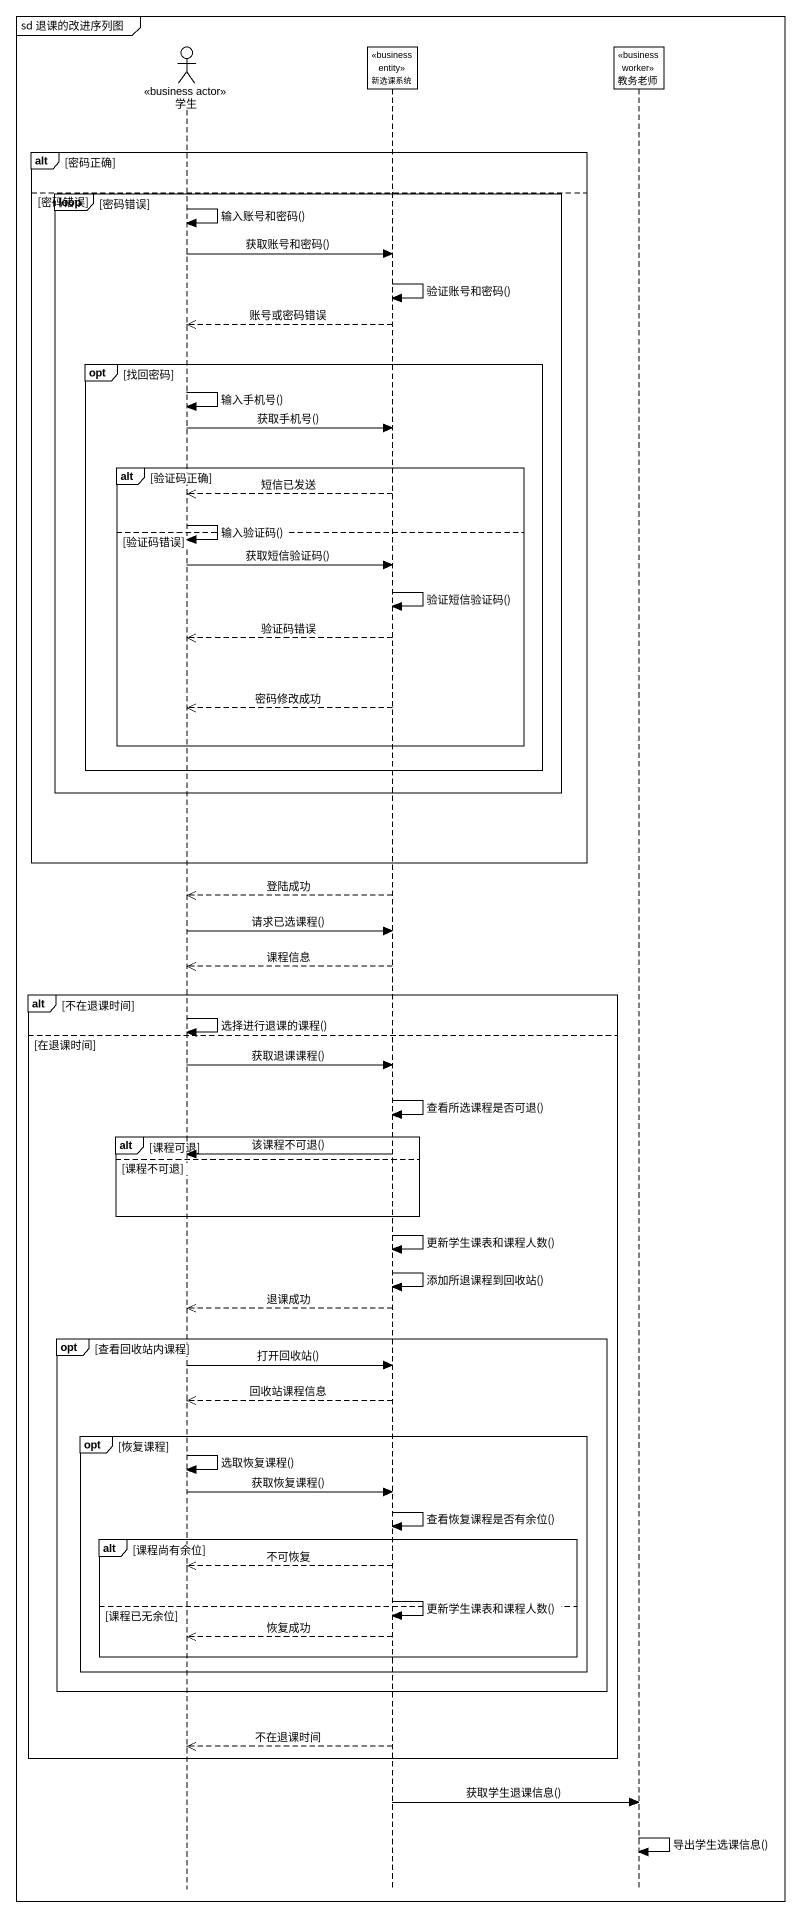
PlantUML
@startuml
mainframe sd 退课的改进序列图
hide footbox
actor 学生 <<business actor>>
participant 新选课系统 <<business entity>>
participant 教务老师 <<business worker>>

alt 密码正确
else 密码错误
  loop 密码错误
    学生 -> 学生 : 输入账号和密码()
    学生 -> 新选课系统 : 获取账号和密码()
    新选课系统 -> 新选课系统 : 验证账号和密码()
    新选课系统 -->> 学生 : 账号或密码错误
    opt 找回密码
      学生 -> 学生 : 输入手机号()
      学生 -> 新选课系统 : 获取手机号()
      alt 验证码正确
        新选课系统 -->> 学生 : 短信已发送
        学生 -> 学生 : 输入验证码()
      else 验证码错误
        学生 -> 新选课系统 : 获取短信验证码()
        新选课系统 -> 新选课系统 : 验证短信验证码()
        新选课系统 -->> 学生 : 验证码错误
        新选课系统 -->> 学生 : 密码修改成功
      end
    end
  end
end
新选课系统 -->> 学生 : 登陆成功
学生 -> 新选课系统 : 请求已选课程()
新选课系统 -->> 学生 : 课程信息
alt 不在退课时间
  学生 -> 学生 : 选择进行退课的课程()
else 在退课时间
  学生 -> 新选课系统 : 获取退课课程()
  新选课系统 -> 新选课系统 : 查看所选课程是否可退()
  alt 课程可退
    新选课系统 -> 学生 : 该课程不可退()
  else 课程不可退
  end
  新选课系统 -> 新选课系统 : 更新学生课表和课程人数()
  新选课系统 -> 新选课系统 : 添加所退课程到回收站()
  新选课系统 -->> 学生 : 退课成功
  opt 查看回收站内课程
    学生 -> 新选课系统 : 打开回收站()
    新选课系统 -->> 学生 : 回收站课程信息
    opt 恢复课程
      学生 -> 学生 : 选取恢复课程()
      学生 -> 新选课系统 : 获取恢复课程()
      新选课系统 -> 新选课系统 : 查看恢复课程是否有余位()
      alt 课程尚有余位
        新选课系统 -->> 学生 : 不可恢复
        新选课系统 -> 新选课系统 : 更新学生课表和课程人数()
      else 课程已无余位
        新选课系统 -->> 学生 : 恢复成功
      end
    end
  end
  新选课系统 -->> 学生 : 不在退课时间
end
新选课系统 -> 教务老师 : 获取学生退课信息()
教务老师 -> 教务老师 : 导出学生选课信息()
@enduml
